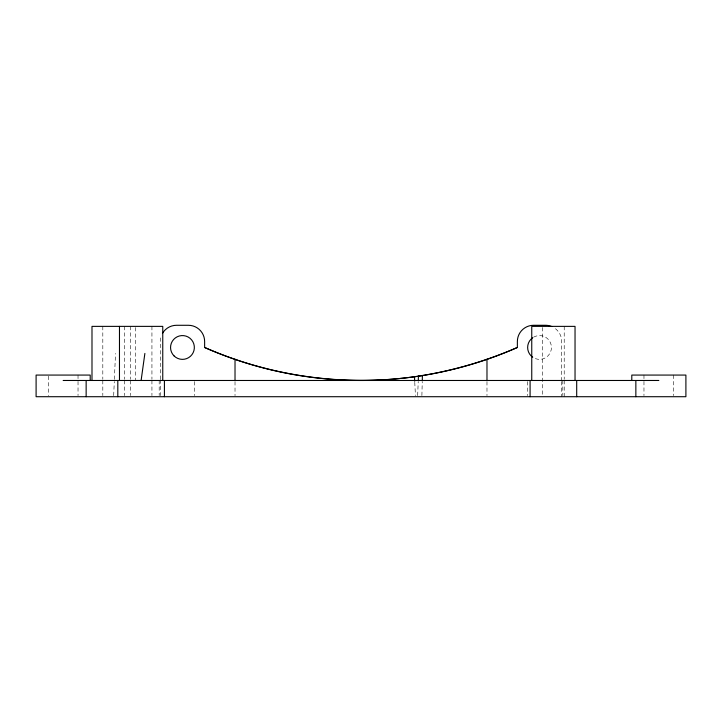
<?xml version="1.0" encoding="UTF-8"?>
<svg xmlns="http://www.w3.org/2000/svg" width="722" height="722" viewBox="0 0 722 722"><rect width="100%" height="100%" fill="white"/><g stroke="black" fill="none" stroke-linecap="round" stroke-linejoin="round"><path stroke-width="0.54" stroke-dasharray="3.61 2.71" d="M421.892 395.584L422.235 382.109M417.659 395.62L418.228 381.505M113.679 395.629L114.293 381.559M114.383 379.393L115.511 353.428M414.762 382.308L415.439 395.602M673.725 375.07L673.725 395.629M643.97 375.07L643.97 395.629M564.216 326.371L564.216 379.348M564.216 380.476L564.216 396.712M562.808 380.476L562.808 395.629M561.725 380.945L561.725 341.524A16.236 16.236 0 0 0 553.612 327.463M561.725 381.559L561.725 396.712M542.574 327.499L542.574 396.712M527.647 381.559L527.647 395.629M486.98 381.559L486.98 395.629M235.02 381.559L235.02 395.629M194.353 381.559L194.353 395.629M160.275 379.366L160.275 341.524A16.236 16.236 0 0 1 161.502 335.315M160.275 379.817L160.275 395.629M159.192 380.476L159.192 395.629M151.936 326.371L151.936 379.348M151.936 380.476L151.936 395.629M135.276 327.499L135.276 380.476M130.294 326.371L130.294 379.348M130.294 380.476L130.294 395.629M124.455 326.371L124.455 379.348M124.455 380.476L124.455 395.629M102.813 326.371L102.813 379.348M102.813 380.476L102.813 395.629M78.03 375.07L78.03 395.629M48.275 376.153L48.275 395.629M533.594 337.165A11.904 11.904 0 0 1 551.446 347.472A11.904 11.904 0 0 1 533.594 357.778"/><path stroke-width="1.08" d="M422.271 380.99L422.415 375.377M418.273 380.413L418.453 376.072M141.115 380.476L144.878 353.428M551.707 326.524A16.236 16.236 0 0 0 545.498 325.288L533.594 325.288A16.236 16.236 0 0 0 517.367 341.524L517.367 347.472C484.552 361.758 449.896 371.622 414.482 376.767L413.363 376.884C342.806 386.496 269.811 376.135 204.633 347.472L204.633 341.524A16.236 16.236 0 0 0 188.406 325.288L176.502 325.288A16.236 16.236 0 0 0 162.441 333.411M63.157 380.476L658.843 380.476M414.482 376.767L414.708 381.198M635.856 380.476L635.856 396.712M631.795 380.476L631.795 375.07L685.9 375.07L685.9 396.712L36.1 396.712L36.1 375.07L90.205 375.07L90.205 380.476M576.697 380.476L576.697 396.712M575.037 380.476L575.037 326.371L531.753 326.371L531.753 380.476M530.092 380.476L530.092 396.712M486.98 359.231L486.98 380.476M235.02 359.231L235.02 380.476M164.417 380.476L164.417 396.712M162.757 380.476L162.757 326.371L91.992 326.371L91.992 380.476M119.473 326.371L119.473 380.476M117.812 380.476L117.812 396.712M86.144 380.476L86.144 396.712M532.719 357.228A11.904 11.904 0 0 1 532.719 337.725M517.367 347.472A386.902 386.902 0 0 1 204.633 347.472M174.038 355.892A11.904 11.904 0 0 0 193.947 350.558A11.904 11.904 0 0 0 179.372 335.974A11.904 11.904 0 0 0 174.038 355.892"/></g></svg>
